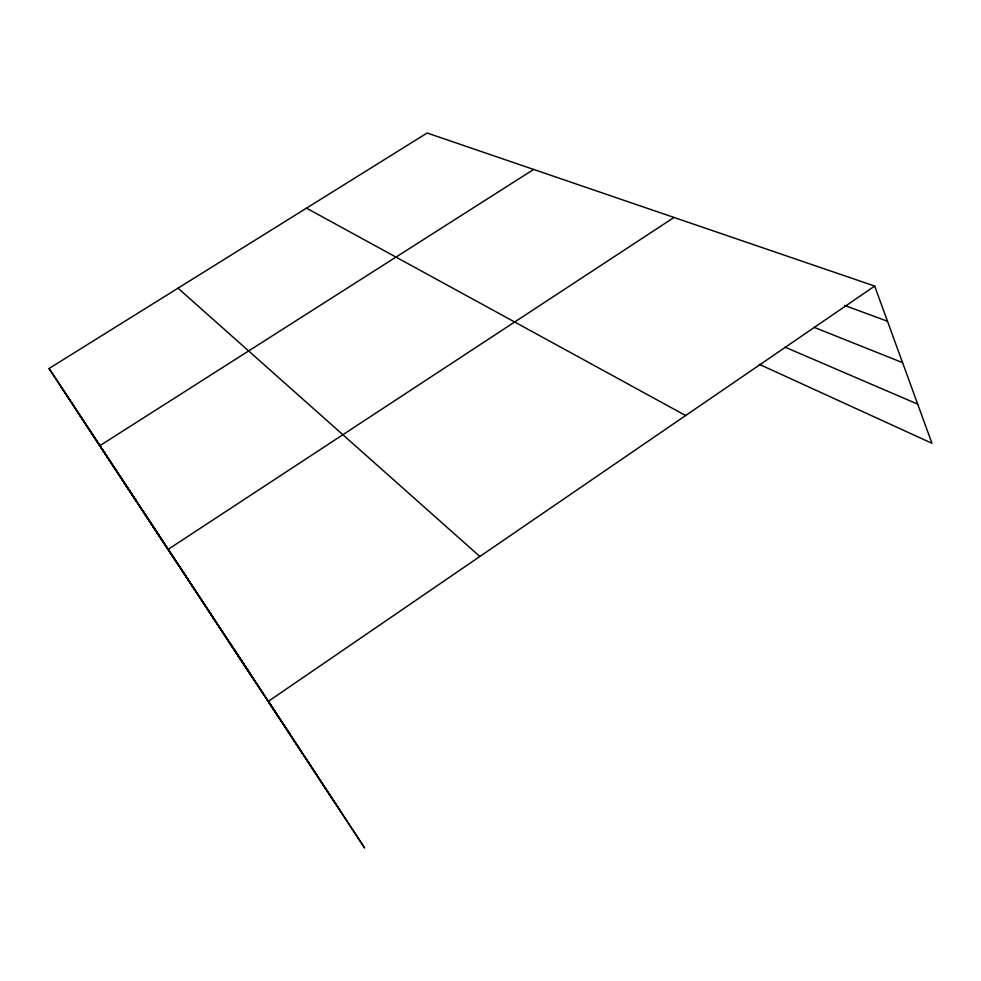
<?xml version="1.0" encoding="UTF-8"?>
<svg xmlns="http://www.w3.org/2000/svg" width="981" height="981" viewBox="0 0 981 981"><rect width="100%" height="100%" fill="white"/><g stroke="black" fill="none" stroke-linecap="round" stroke-linejoin="round"><path stroke-width="1.47" d="M874.672 286.072L268.438 701.28L364.65 847.989L49.05 368.5L427.14 133.011L874.672 286.072L931.95 443.277L759.233 364.294M674.033 217.451L168.242 549.299L251.737 676.583M99.915 445.656L533.627 169.431M844.567 305.422L887.486 321.253M814.009 327.274L902.581 362.663M784.984 347.115L917.689 404.135M306.501 208.156L685.658 415.527M178.015 288.169L479.856 556.485M49.05 368.5L290.045 734.229M80.479 416.398L340.775 811.581M230.228 643.315L250.744 674.597M120.148 476.337L137.119 502.211M142.772 510.66L160.516 537.723M60.381 385.68L173.33 557.551"/></g></svg>
